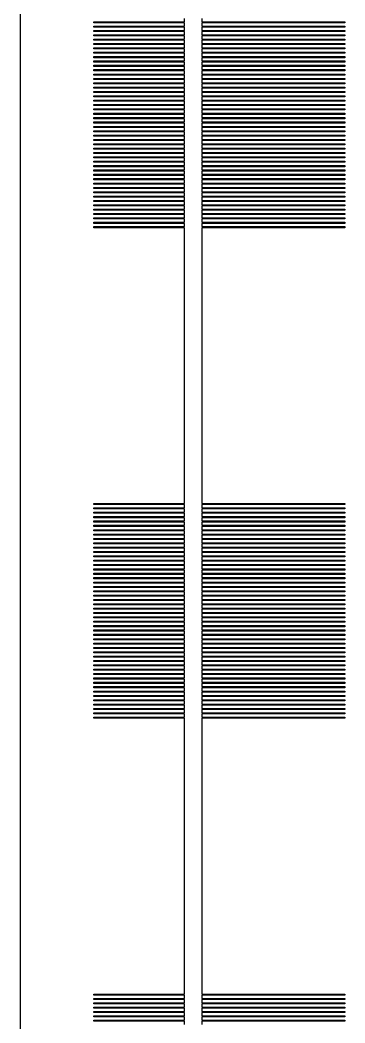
# Model space of a CAD drawing. Extents: x 40 to 187, y -3 to 150.
# Drawn here: x 39.55 to 42.59, y 53.66 to 63.06 of the extents above; entities that cross this region are included whole.
import ezdxf

# ---------------------------------------------------------------- set-up
doc = ezdxf.new("R2010")
doc.units = 0

msp = doc.modelspace()

# ---------------------------------------------------------------- linework, layer by layer
for p, q in [((39.5487, 102.374), (39.5487, 44.8809)), ((40.2393, 63.0382), (40.2393, 63.0484)), ((40.2393, 63.0484), (41.0889, 63.0484)), ((41.0889, 63.0382), (40.2393, 63.0382)), ((41.0889, 63.0484), (41.0889, 63.0791)), ((41.0889, 63.0075), (41.0889, 63.0382)), ((41.2513, 63.0791), (41.2513, 63.0484)), ((41.2513, 63.0484), (42.5913, 63.0484)), ((42.5913, 63.0382), (41.2513, 63.0382)), ((41.2513, 63.0382), (41.2513, 63.0075)), ((42.5913, 63.0484), (42.5913, 63.0382)), ((40.2393, 62.9973), (40.2393, 63.0075)), ((40.2393, 63.0075), (41.0889, 63.0075)), ((41.0889, 62.9973), (40.2393, 62.9973)), ((40.2393, 62.9563), (40.2393, 62.9666)), ((40.2393, 62.9666), (41.0889, 62.9666)), ((41.0889, 62.9563), (40.2393, 62.9563)), ((41.0889, 62.9666), (41.0889, 62.9973)), ((41.0889, 62.9257), (41.0889, 62.9563)), ((41.2513, 63.0075), (42.5913, 63.0075)), ((42.5913, 62.9973), (41.2513, 62.9973)), ((41.2513, 62.9973), (41.2513, 62.9666)), ((41.2513, 62.9666), (42.5913, 62.9666)), ((42.5913, 62.9563), (41.2513, 62.9563)), ((41.2513, 62.9563), (41.2513, 62.9257)), ((42.5913, 63.0075), (42.5913, 62.9973)), ((42.5913, 62.9666), (42.5913, 62.9563)), ((40.2393, 62.9155), (40.2393, 62.9257)), ((40.2393, 62.9257), (41.0889, 62.9257)), ((41.0889, 62.9155), (40.2393, 62.9155)), ((40.2393, 62.8745), (40.2393, 62.8848)), ((40.2393, 62.8848), (41.0889, 62.8848)), ((41.0889, 62.8745), (40.2393, 62.8745)), ((41.0889, 62.8848), (41.0889, 62.9155)), ((41.0889, 62.8439), (41.0889, 62.8745)), ((41.2513, 62.9257), (42.5913, 62.9257)), ((42.5913, 62.9155), (41.2513, 62.9155)), ((41.2513, 62.9155), (41.2513, 62.8848)), ((41.2513, 62.8848), (42.5913, 62.8848)), ((42.5913, 62.8745), (41.2513, 62.8745)), ((41.2513, 62.8745), (41.2513, 62.8439)), ((42.5913, 62.9257), (42.5913, 62.9155)), ((42.5913, 62.8848), (42.5913, 62.8745)), ((40.2393, 62.8336), (40.2393, 62.8439)), ((40.2393, 62.8439), (41.0889, 62.8439)), ((41.0889, 62.8336), (40.2393, 62.8336)), ((40.2393, 62.7927), (40.2393, 62.803)), ((40.2393, 62.803), (41.0889, 62.803)), ((41.0889, 62.7927), (40.2393, 62.7927)), ((40.2393, 62.7518), (40.2393, 62.7621)), ((40.2393, 62.7621), (41.0889, 62.7621)), ((41.0889, 62.7518), (40.2393, 62.7518)), ((41.0889, 62.803), (41.0889, 62.8336)), ((41.0889, 62.7621), (41.0889, 62.7927)), ((41.0889, 62.7212), (41.0889, 62.7518)), ((41.2513, 62.8439), (42.5913, 62.8439)), ((42.5913, 62.8336), (41.2513, 62.8336)), ((41.2513, 62.8336), (41.2513, 62.803)), ((41.2513, 62.803), (42.5913, 62.803)), ((42.5913, 62.7927), (41.2513, 62.7927)), ((41.2513, 62.7927), (41.2513, 62.7621)), ((41.2513, 62.7621), (42.5913, 62.7621)), ((42.5913, 62.7518), (41.2513, 62.7518)), ((41.2513, 62.7518), (41.2513, 62.7212)), ((42.5913, 62.8439), (42.5913, 62.8336)), ((42.5913, 62.803), (42.5913, 62.7927)), ((42.5913, 62.7621), (42.5913, 62.7518)), ((40.2393, 62.7109), (40.2393, 62.7212)), ((40.2393, 62.7212), (41.0889, 62.7212)), ((41.0889, 62.7109), (40.2393, 62.7109)), ((40.2393, 62.67), (40.2393, 62.6803)), ((40.2393, 62.6803), (41.0889, 62.6803)), ((41.0889, 62.67), (40.2393, 62.67)), ((41.0889, 62.6803), (41.0889, 62.7109)), ((41.0889, 62.6393), (41.0889, 62.67)), ((41.2513, 62.7212), (42.5913, 62.7212)), ((42.5913, 62.7109), (41.2513, 62.7109)), ((41.2513, 62.7109), (41.2513, 62.6803)), ((41.2513, 62.6803), (42.5913, 62.6803)), ((42.5913, 62.67), (41.2513, 62.67)), ((41.2513, 62.67), (41.2513, 62.6393)), ((42.5913, 62.7212), (42.5913, 62.7109)), ((42.5913, 62.6803), (42.5913, 62.67)), ((40.2393, 62.6291), (40.2393, 62.6393)), ((40.2393, 62.6393), (41.0889, 62.6393)), ((41.0889, 62.6291), (40.2393, 62.6291)), ((40.2393, 62.5882), (40.2393, 62.5984)), ((40.2393, 62.5984), (41.0889, 62.5984)), ((41.0889, 62.5882), (40.2393, 62.5882)), ((41.0889, 62.5984), (41.0889, 62.6291)), ((41.0889, 62.5575), (41.0889, 62.5882)), ((41.2513, 62.6393), (42.5913, 62.6393)), ((42.5913, 62.6291), (41.2513, 62.6291)), ((41.2513, 62.6291), (41.2513, 62.5984)), ((41.2513, 62.5984), (42.5913, 62.5984)), ((42.5913, 62.5882), (41.2513, 62.5882)), ((41.2513, 62.5882), (41.2513, 62.5575)), ((42.5913, 62.6393), (42.5913, 62.6291)), ((42.5913, 62.5984), (42.5913, 62.5882)), ((40.2393, 62.5473), (40.2393, 62.5575)), ((40.2393, 62.5575), (41.0889, 62.5575)), ((41.0889, 62.5473), (40.2393, 62.5473)), ((40.2393, 62.5064), (40.2393, 62.5166)), ((40.2393, 62.5166), (41.0889, 62.5166)), ((41.0889, 62.5064), (40.2393, 62.5064)), ((40.2393, 62.4655), (40.2393, 62.4757)), ((40.2393, 62.4757), (41.0889, 62.4757)), ((41.0889, 62.5166), (41.0889, 62.5473)), ((41.0889, 62.4757), (41.0889, 62.5064)), ((41.2513, 62.5575), (42.5913, 62.5575)), ((42.5913, 62.5473), (41.2513, 62.5473)), ((41.2513, 62.5473), (41.2513, 62.5166)), ((41.2513, 62.5166), (42.5913, 62.5166)), ((42.5913, 62.5064), (41.2513, 62.5064)), ((41.2513, 62.5064), (41.2513, 62.4757)), ((41.2513, 62.4757), (42.5913, 62.4757)), ((42.5913, 62.5575), (42.5913, 62.5473)), ((42.5913, 62.5166), (42.5913, 62.5064)), ((42.5913, 62.4757), (42.5913, 62.4655)), ((41.0889, 62.4655), (40.2393, 62.4655)), ((40.2393, 62.4246), (40.2393, 62.4348)), ((40.2393, 62.4348), (41.0889, 62.4348)), ((41.0889, 62.4246), (40.2393, 62.4246)), ((40.2393, 62.3837), (40.2393, 62.3939)), ((40.2393, 62.3939), (41.0889, 62.3939)), ((41.0889, 62.3837), (40.2393, 62.3837)), ((41.0889, 62.4348), (41.0889, 62.4655)), ((41.0889, 62.3939), (41.0889, 62.4246)), ((41.0889, 62.353), (41.0889, 62.3837)), ((42.5913, 62.4655), (41.2513, 62.4655)), ((41.2513, 62.4655), (41.2513, 62.4348)), ((41.2513, 62.4348), (42.5913, 62.4348)), ((42.5913, 62.4246), (41.2513, 62.4246)), ((41.2513, 62.4246), (41.2513, 62.3939)), ((41.2513, 62.3939), (42.5913, 62.3939)), ((42.5913, 62.3837), (41.2513, 62.3837)), ((41.2513, 62.3837), (41.2513, 62.353)), ((42.5913, 62.4348), (42.5913, 62.4246)), ((42.5913, 62.3939), (42.5913, 62.3837)), ((40.2393, 62.3428), (40.2393, 62.353)), ((40.2393, 62.353), (41.0889, 62.353)), ((41.0889, 62.3428), (40.2393, 62.3428)), ((40.2393, 62.3019), (40.2393, 62.3121)), ((40.2393, 62.3121), (41.0889, 62.3121)), ((41.0889, 62.3019), (40.2393, 62.3019)), ((41.0889, 62.3121), (41.0889, 62.3428)), ((41.0889, 62.2712), (41.0889, 62.3019)), ((41.2513, 62.353), (42.5913, 62.353)), ((42.5913, 62.3428), (41.2513, 62.3428)), ((41.2513, 62.3428), (41.2513, 62.3121)), ((41.2513, 62.3121), (42.5913, 62.3121)), ((42.5913, 62.3019), (41.2513, 62.3019)), ((41.2513, 62.3019), (41.2513, 62.2712)), ((42.5913, 62.353), (42.5913, 62.3428)), ((42.5913, 62.3121), (42.5913, 62.3019)), ((40.2393, 62.261), (40.2393, 62.2712)), ((40.2393, 62.2712), (41.0889, 62.2712)), ((41.0889, 62.261), (40.2393, 62.261)), ((40.2393, 62.2201), (40.2393, 62.2303)), ((40.2393, 62.2303), (41.0889, 62.2303)), ((41.0889, 62.2201), (40.2393, 62.2201)), ((40.2393, 62.1792), (40.2393, 62.1894)), ((40.2393, 62.1894), (41.0889, 62.1894)), ((41.0889, 62.2303), (41.0889, 62.261)), ((41.0889, 62.1894), (41.0889, 62.2201)), ((41.2513, 62.2712), (42.5913, 62.2712)), ((42.5913, 62.261), (41.2513, 62.261)), ((41.2513, 62.261), (41.2513, 62.2303)), ((41.2513, 62.2303), (42.5913, 62.2303)), ((42.5913, 62.2201), (41.2513, 62.2201)), ((41.2513, 62.2201), (41.2513, 62.1894)), ((41.2513, 62.1894), (42.5913, 62.1894)), ((42.5913, 62.2712), (42.5913, 62.261)), ((42.5913, 62.2303), (42.5913, 62.2201)), ((42.5913, 62.1894), (42.5913, 62.1792)), ((41.0889, 62.1792), (40.2393, 62.1792)), ((40.2393, 62.1383), (40.2393, 62.1485)), ((40.2393, 62.1485), (41.0889, 62.1485)), ((41.0889, 62.1383), (40.2393, 62.1383)), ((40.2393, 62.0974), (40.2393, 62.1076)), ((40.2393, 62.1076), (41.0889, 62.1076)), ((41.0889, 62.0974), (40.2393, 62.0974)), ((41.0889, 62.1485), (41.0889, 62.1792)), ((41.0889, 62.1076), (41.0889, 62.1383)), ((41.0889, 62.0667), (41.0889, 62.0974)), ((42.5913, 62.1792), (41.2513, 62.1792)), ((41.2513, 62.1792), (41.2513, 62.1485)), ((41.2513, 62.1485), (42.5913, 62.1485)), ((42.5913, 62.1383), (41.2513, 62.1383)), ((41.2513, 62.1383), (41.2513, 62.1076)), ((41.2513, 62.1076), (42.5913, 62.1076)), ((42.5913, 62.0974), (41.2513, 62.0974)), ((41.2513, 62.0974), (41.2513, 62.0667)), ((42.5913, 62.1485), (42.5913, 62.1383)), ((42.5913, 62.1076), (42.5913, 62.0974)), ((40.2393, 62.0565), (40.2393, 62.0667)), ((40.2393, 62.0667), (41.0889, 62.0667)), ((41.0889, 62.0565), (40.2393, 62.0565)), ((40.2393, 62.0156), (40.2393, 62.0258)), ((40.2393, 62.0258), (41.0889, 62.0258)), ((41.0889, 62.0156), (40.2393, 62.0156)), ((41.0889, 62.0258), (41.0889, 62.0565)), ((41.0889, 61.9849), (41.0889, 62.0156)), ((41.2513, 62.0667), (42.5913, 62.0667)), ((42.5913, 62.0565), (41.2513, 62.0565)), ((41.2513, 62.0565), (41.2513, 62.0258)), ((41.2513, 62.0258), (42.5913, 62.0258)), ((42.5913, 62.0156), (41.2513, 62.0156)), ((41.2513, 62.0156), (41.2513, 61.9849)), ((42.5913, 62.0667), (42.5913, 62.0565)), ((42.5913, 62.0258), (42.5913, 62.0156)), ((40.2393, 61.9747), (40.2393, 61.9849)), ((40.2393, 61.9849), (41.0889, 61.9849)), ((41.0889, 61.9747), (40.2393, 61.9747)), ((40.2393, 61.9338), (40.2393, 61.944)), ((40.2393, 61.944), (41.0889, 61.944)), ((41.0889, 61.9338), (40.2393, 61.9338)), ((41.0889, 61.944), (41.0889, 61.9747)), ((41.0889, 61.9031), (41.0889, 61.9338)), ((41.2513, 61.9849), (42.5913, 61.9849)), ((42.5913, 61.9747), (41.2513, 61.9747)), ((41.2513, 61.9747), (41.2513, 61.944)), ((41.2513, 61.944), (42.5913, 61.944)), ((42.5913, 61.9338), (41.2513, 61.9338)), ((41.2513, 61.9338), (41.2513, 61.9031)), ((42.5913, 61.9849), (42.5913, 61.9747)), ((42.5913, 61.944), (42.5913, 61.9338)), ((40.2393, 61.8929), (40.2393, 61.9031)), ((40.2393, 61.9031), (41.0889, 61.9031)), ((41.0889, 61.8929), (40.2393, 61.8929)), ((40.2393, 61.852), (40.2393, 61.8622)), ((40.2393, 61.8622), (41.0889, 61.8622)), ((41.0889, 61.852), (40.2393, 61.852)), ((40.2393, 61.8111), (40.2393, 61.8213)), ((40.2393, 61.8213), (41.0889, 61.8213)), ((41.0889, 61.8111), (40.2393, 61.8111)), ((41.0889, 61.8622), (41.0889, 61.8929)), ((41.0889, 61.8213), (41.0889, 61.852)), ((41.0889, 61.7804), (41.0889, 61.8111)), ((41.2513, 61.9031), (42.5913, 61.9031)), ((42.5913, 61.8929), (41.2513, 61.8929)), ((41.2513, 61.8929), (41.2513, 61.8622)), ((41.2513, 61.8622), (42.5913, 61.8622)), ((42.5913, 61.852), (41.2513, 61.852)), ((41.2513, 61.852), (41.2513, 61.8213)), ((41.2513, 61.8213), (42.5913, 61.8213)), ((42.5913, 61.8111), (41.2513, 61.8111)), ((41.2513, 61.8111), (41.2513, 61.7804)), ((42.5913, 61.9031), (42.5913, 61.8929)), ((42.5913, 61.8622), (42.5913, 61.852)), ((42.5913, 61.8213), (42.5913, 61.8111)), ((40.2393, 61.7702), (40.2393, 61.7804)), ((40.2393, 61.7804), (41.0889, 61.7804)), ((41.0889, 61.7702), (40.2393, 61.7702)), ((40.2393, 61.7292), (40.2393, 61.7395)), ((40.2393, 61.7395), (41.0889, 61.7395)), ((41.0889, 61.7292), (40.2393, 61.7292)), ((41.0889, 61.7395), (41.0889, 61.7702)), ((41.0889, 61.6986), (41.0889, 61.7292)), ((41.2513, 61.7804), (42.5913, 61.7804)), ((42.5913, 61.7702), (41.2513, 61.7702)), ((41.2513, 61.7702), (41.2513, 61.7395)), ((41.2513, 61.7395), (42.5913, 61.7395)), ((42.5913, 61.7292), (41.2513, 61.7292)), ((41.2513, 61.7292), (41.2513, 61.6986)), ((42.5913, 61.7804), (42.5913, 61.7702)), ((42.5913, 61.7395), (42.5913, 61.7292)), ((40.2393, 61.6884), (40.2393, 61.6986)), ((40.2393, 61.6986), (41.0889, 61.6986)), ((41.0889, 61.6884), (40.2393, 61.6884)), ((40.2393, 61.6474), (40.2393, 61.6577)), ((40.2393, 61.6577), (41.0889, 61.6577)), ((41.0889, 61.6474), (40.2393, 61.6474)), ((41.0889, 61.6577), (41.0889, 61.6884)), ((41.0889, 61.6168), (41.0889, 61.6474)), ((41.2513, 61.6986), (42.5913, 61.6986)), ((42.5913, 61.6884), (41.2513, 61.6884)), ((41.2513, 61.6884), (41.2513, 61.6577)), ((41.2513, 61.6577), (42.5913, 61.6577)), ((42.5913, 61.6474), (41.2513, 61.6474)), ((41.2513, 61.6474), (41.2513, 61.6168)), ((42.5913, 61.6986), (42.5913, 61.6884)), ((42.5913, 61.6577), (42.5913, 61.6474)), ((40.2393, 61.6065), (40.2393, 61.6168)), ((40.2393, 61.6168), (41.0889, 61.6168)), ((41.0889, 61.6065), (40.2393, 61.6065)), ((40.2393, 61.5656), (40.2393, 61.5759)), ((40.2393, 61.5759), (41.0889, 61.5759)), ((41.0889, 61.5656), (40.2393, 61.5656)), ((40.2393, 61.5247), (40.2393, 61.535)), ((40.2393, 61.535), (41.0889, 61.535)), ((41.0889, 61.5759), (41.0889, 61.6065)), ((41.0889, 61.535), (41.0889, 61.5656)), ((41.2513, 61.6168), (42.5913, 61.6168)), ((42.5913, 61.6065), (41.2513, 61.6065)), ((41.2513, 61.6065), (41.2513, 61.5759)), ((41.2513, 61.5759), (42.5913, 61.5759)), ((42.5913, 61.5656), (41.2513, 61.5656)), ((41.2513, 61.5656), (41.2513, 61.535)), ((41.2513, 61.535), (42.5913, 61.535)), ((42.5913, 61.6168), (42.5913, 61.6065)), ((42.5913, 61.5759), (42.5913, 61.5656)), ((42.5913, 61.535), (42.5913, 61.5247)), ((41.0889, 61.5247), (40.2393, 61.5247)), ((40.2393, 61.4838), (40.2393, 61.494)), ((40.2393, 61.494), (41.0889, 61.494)), ((41.0889, 61.4838), (40.2393, 61.4838)), ((40.2393, 61.4429), (40.2393, 61.4531)), ((40.2393, 61.4531), (41.0889, 61.4531)), ((41.0889, 61.4429), (40.2393, 61.4429)), ((41.0889, 61.494), (41.0889, 61.5247)), ((41.0889, 61.4531), (41.0889, 61.4838)), ((41.0889, 61.4122), (41.0889, 61.4429)), ((42.5913, 61.5247), (41.2513, 61.5247)), ((41.2513, 61.5247), (41.2513, 61.494)), ((41.2513, 61.494), (42.5913, 61.494)), ((42.5913, 61.4838), (41.2513, 61.4838)), ((41.2513, 61.4838), (41.2513, 61.4531)), ((41.2513, 61.4531), (42.5913, 61.4531)), ((42.5913, 61.4429), (41.2513, 61.4429)), ((41.2513, 61.4429), (41.2513, 61.4122)), ((42.5913, 61.494), (42.5913, 61.4838)), ((42.5913, 61.4531), (42.5913, 61.4429)), ((40.2393, 61.402), (40.2393, 61.4122)), ((40.2393, 61.4122), (41.0889, 61.4122)), ((41.0889, 61.402), (40.2393, 61.402)), ((40.2393, 61.3611), (40.2393, 61.3714)), ((40.2393, 61.3714), (41.0889, 61.3714)), ((41.0889, 61.3611), (40.2393, 61.3611)), ((41.0889, 61.3714), (41.0889, 61.402)), ((41.0889, 61.3304), (41.0889, 61.3611)), ((41.2513, 61.4122), (42.5913, 61.4122)), ((42.5913, 61.402), (41.2513, 61.402)), ((41.2513, 61.402), (41.2513, 61.3714)), ((41.2513, 61.3714), (42.5913, 61.3714)), ((42.5913, 61.3611), (41.2513, 61.3611)), ((41.2513, 61.3611), (41.2513, 61.3304)), ((42.5913, 61.4122), (42.5913, 61.402)), ((42.5913, 61.3714), (42.5913, 61.3611)), ((40.2393, 61.3202), (40.2393, 61.3304)), ((40.2393, 61.3304), (41.0889, 61.3304)), ((41.0889, 61.3202), (40.2393, 61.3202)), ((40.2393, 61.2793), (40.2393, 61.2895)), ((40.2393, 61.2895), (41.0889, 61.2895)), ((41.0889, 61.2793), (40.2393, 61.2793)), ((40.2393, 61.2384), (40.2393, 61.2486)), ((40.2393, 61.2486), (41.0889, 61.2486)), ((41.0889, 61.2895), (41.0889, 61.3202)), ((41.0889, 61.2486), (41.0889, 61.2793)), ((41.2513, 61.3304), (42.5913, 61.3304)), ((42.5913, 61.3202), (41.2513, 61.3202)), ((41.2513, 61.3202), (41.2513, 61.2895)), ((41.2513, 61.2895), (42.5913, 61.2895)), ((42.5913, 61.2793), (41.2513, 61.2793)), ((41.2513, 61.2793), (41.2513, 61.2486)), ((41.2513, 61.2486), (42.5913, 61.2486)), ((42.5913, 61.3304), (42.5913, 61.3202)), ((42.5913, 61.2895), (42.5913, 61.2793)), ((42.5913, 61.2486), (42.5913, 61.2384)), ((41.0889, 61.2384), (40.2393, 61.2384)), ((40.2393, 61.1975), (40.2393, 61.2077)), ((40.2393, 61.2077), (41.0889, 61.2077)), ((41.0889, 61.1975), (40.2393, 61.1975)), ((40.2393, 61.1566), (40.2393, 61.1668)), ((40.2393, 61.1668), (41.0889, 61.1668)), ((41.0889, 61.1566), (40.2393, 61.1566)), ((41.0889, 61.2077), (41.0889, 61.2384)), ((41.0889, 61.1668), (41.0889, 61.1975)), ((41.0889, 61.1259), (41.0889, 61.1566)), ((42.5913, 61.2384), (41.2513, 61.2384)), ((41.2513, 61.2384), (41.2513, 61.2077)), ((41.2513, 61.2077), (42.5913, 61.2077)), ((42.5913, 61.1975), (41.2513, 61.1975)), ((41.2513, 61.1975), (41.2513, 61.1668)), ((41.2513, 61.1668), (42.5913, 61.1668)), ((42.5913, 61.1566), (41.2513, 61.1566)), ((41.2513, 61.1566), (41.2513, 61.1259)), ((42.5913, 61.2077), (42.5913, 61.1975)), ((42.5913, 61.1668), (42.5913, 61.1566)), ((40.2393, 61.1157), (40.2393, 61.1259)), ((40.2393, 61.1259), (41.0889, 61.1259)), ((41.0889, 61.1157), (40.2393, 61.1157)), ((41.0889, 58.5285), (41.0889, 61.1157)), ((41.2513, 61.1259), (42.5913, 61.1259)), ((42.5913, 61.1157), (41.2513, 61.1157)), ((41.2513, 61.1157), (41.2513, 58.5285)), ((42.5913, 61.1259), (42.5913, 61.1157)), ((40.2393, 58.5183), (40.2393, 58.5285)), ((40.2393, 58.5285), (41.0889, 58.5285)), ((41.0889, 58.5183), (40.2393, 58.5183)), ((41.0889, 58.4876), (41.0889, 58.5183)), ((41.2513, 58.5285), (42.5913, 58.5285)), ((42.5913, 58.5183), (41.2513, 58.5183)), ((41.2513, 58.5183), (41.2513, 58.4876)), ((42.5913, 58.5285), (42.5913, 58.5183)), ((40.2393, 58.4774), (40.2393, 58.4876)), ((40.2393, 58.4876), (41.0889, 58.4876)), ((41.0889, 58.4774), (40.2393, 58.4774)), ((40.2393, 58.4365), (40.2393, 58.4467)), ((40.2393, 58.4467), (41.0889, 58.4467)), ((41.0889, 58.4365), (40.2393, 58.4365)), ((41.0889, 58.4467), (41.0889, 58.4774)), ((41.0889, 58.4058), (41.0889, 58.4365)), ((41.2513, 58.4876), (42.5913, 58.4876)), ((42.5913, 58.4774), (41.2513, 58.4774)), ((41.2513, 58.4774), (41.2513, 58.4467)), ((41.2513, 58.4467), (42.5913, 58.4467)), ((42.5913, 58.4365), (41.2513, 58.4365)), ((41.2513, 58.4365), (41.2513, 58.4058)), ((42.5913, 58.4876), (42.5913, 58.4774)), ((42.5913, 58.4467), (42.5913, 58.4365)), ((40.2393, 58.3956), (40.2393, 58.4058)), ((40.2393, 58.4058), (41.0889, 58.4058)), ((41.0889, 58.3956), (40.2393, 58.3956)), ((40.2393, 58.3546), (40.2393, 58.3649)), ((40.2393, 58.3649), (41.0889, 58.3649)), ((41.0889, 58.3546), (40.2393, 58.3546)), ((41.0889, 58.3649), (41.0889, 58.3956)), ((41.0889, 58.324), (41.0889, 58.3546)), ((41.2513, 58.4058), (42.5913, 58.4058)), ((42.5913, 58.3956), (41.2513, 58.3956)), ((41.2513, 58.3956), (41.2513, 58.3649)), ((41.2513, 58.3649), (42.5913, 58.3649)), ((42.5913, 58.3546), (41.2513, 58.3546)), ((41.2513, 58.3546), (41.2513, 58.324)), ((42.5913, 58.4058), (42.5913, 58.3956)), ((42.5913, 58.3649), (42.5913, 58.3546)), ((40.2393, 58.3138), (40.2393, 58.324)), ((40.2393, 58.324), (41.0889, 58.324)), ((41.0889, 58.3138), (40.2393, 58.3138)), ((40.2393, 58.2728), (40.2393, 58.2831)), ((40.2393, 58.2831), (41.0889, 58.2831)), ((41.0889, 58.2728), (40.2393, 58.2728)), ((40.2393, 58.2319), (40.2393, 58.2422)), ((40.2393, 58.2422), (41.0889, 58.2422)), ((41.0889, 58.2831), (41.0889, 58.3138)), ((41.0889, 58.2422), (41.0889, 58.2728)), ((41.2513, 58.324), (42.5913, 58.324)), ((42.5913, 58.3138), (41.2513, 58.3138)), ((41.2513, 58.3138), (41.2513, 58.2831)), ((41.2513, 58.2831), (42.5913, 58.2831)), ((42.5913, 58.2728), (41.2513, 58.2728)), ((41.2513, 58.2728), (41.2513, 58.2422)), ((41.2513, 58.2422), (42.5913, 58.2422)), ((42.5913, 58.324), (42.5913, 58.3138)), ((42.5913, 58.2831), (42.5913, 58.2728)), ((42.5913, 58.2422), (42.5913, 58.2319)), ((41.0889, 58.2319), (40.2393, 58.2319)), ((40.2393, 58.191), (40.2393, 58.2013)), ((40.2393, 58.2013), (41.0889, 58.2013)), ((41.0889, 58.191), (40.2393, 58.191)), ((40.2393, 58.1501), (40.2393, 58.1604)), ((40.2393, 58.1604), (41.0889, 58.1604)), ((41.0889, 58.1501), (40.2393, 58.1501)), ((41.0889, 58.2013), (41.0889, 58.2319)), ((41.0889, 58.1604), (41.0889, 58.191)), ((41.0889, 58.1195), (41.0889, 58.1501)), ((42.5913, 58.2319), (41.2513, 58.2319)), ((41.2513, 58.2319), (41.2513, 58.2013)), ((41.2513, 58.2013), (42.5913, 58.2013)), ((42.5913, 58.191), (41.2513, 58.191)), ((41.2513, 58.191), (41.2513, 58.1604)), ((41.2513, 58.1604), (42.5913, 58.1604)), ((42.5913, 58.1501), (41.2513, 58.1501)), ((41.2513, 58.1501), (41.2513, 58.1195)), ((42.5913, 58.2013), (42.5913, 58.191)), ((42.5913, 58.1604), (42.5913, 58.1501)), ((40.2393, 58.1092), (40.2393, 58.1195)), ((40.2393, 58.1195), (41.0889, 58.1195)), ((41.0889, 58.1092), (40.2393, 58.1092)), ((40.2393, 58.0683), (40.2393, 58.0786)), ((40.2393, 58.0786), (41.0889, 58.0786)), ((41.0889, 58.0683), (40.2393, 58.0683)), ((41.0889, 58.0786), (41.0889, 58.1092)), ((41.0889, 58.0376), (41.0889, 58.0683)), ((41.2513, 58.1195), (42.5913, 58.1195)), ((42.5913, 58.1092), (41.2513, 58.1092)), ((41.2513, 58.1092), (41.2513, 58.0786)), ((41.2513, 58.0786), (42.5913, 58.0786)), ((42.5913, 58.0683), (41.2513, 58.0683)), ((41.2513, 58.0683), (41.2513, 58.0376)), ((42.5913, 58.1195), (42.5913, 58.1092)), ((42.5913, 58.0786), (42.5913, 58.0683)), ((40.2393, 58.0274), (40.2393, 58.0376)), ((40.2393, 58.0376), (41.0889, 58.0376)), ((41.0889, 58.0274), (40.2393, 58.0274)), ((40.2393, 57.9865), (40.2393, 57.9967)), ((40.2393, 57.9967), (41.0889, 57.9967)), ((41.0889, 57.9865), (40.2393, 57.9865)), ((40.2393, 57.9456), (40.2393, 57.9558)), ((40.2393, 57.9558), (41.0889, 57.9558)), ((41.0889, 57.9967), (41.0889, 58.0274)), ((41.0889, 57.9558), (41.0889, 57.9865)), ((41.2513, 58.0376), (42.5913, 58.0376)), ((42.5913, 58.0274), (41.2513, 58.0274)), ((41.2513, 58.0274), (41.2513, 57.9967)), ((41.2513, 57.9967), (42.5913, 57.9967)), ((42.5913, 57.9865), (41.2513, 57.9865)), ((41.2513, 57.9865), (41.2513, 57.9558)), ((41.2513, 57.9558), (42.5913, 57.9558)), ((42.5913, 58.0376), (42.5913, 58.0274)), ((42.5913, 57.9967), (42.5913, 57.9865)), ((42.5913, 57.9558), (42.5913, 57.9456)), ((41.0889, 57.9456), (40.2393, 57.9456)), ((40.2393, 57.9047), (40.2393, 57.9149)), ((40.2393, 57.9149), (41.0889, 57.9149)), ((41.0889, 57.9047), (40.2393, 57.9047)), ((40.2393, 57.8638), (40.2393, 57.874)), ((40.2393, 57.874), (41.0889, 57.874)), ((41.0889, 57.8638), (40.2393, 57.8638)), ((41.0889, 57.9149), (41.0889, 57.9456)), ((41.0889, 57.874), (41.0889, 57.9047)), ((41.0889, 57.8331), (41.0889, 57.8638)), ((42.5913, 57.9456), (41.2513, 57.9456)), ((41.2513, 57.9456), (41.2513, 57.9149)), ((41.2513, 57.9149), (42.5913, 57.9149)), ((42.5913, 57.9047), (41.2513, 57.9047)), ((41.2513, 57.9047), (41.2513, 57.874)), ((41.2513, 57.874), (42.5913, 57.874)), ((42.5913, 57.8638), (41.2513, 57.8638)), ((41.2513, 57.8638), (41.2513, 57.8331)), ((42.5913, 57.9149), (42.5913, 57.9047)), ((42.5913, 57.874), (42.5913, 57.8638)), ((40.2393, 57.8229), (40.2393, 57.8331)), ((40.2393, 57.8331), (41.0889, 57.8331)), ((41.0889, 57.8229), (40.2393, 57.8229)), ((40.2393, 57.782), (40.2393, 57.7922)), ((40.2393, 57.7922), (41.0889, 57.7922)), ((41.0889, 57.782), (40.2393, 57.782)), ((41.0889, 57.7922), (41.0889, 57.8229)), ((41.0889, 57.7513), (41.0889, 57.782)), ((41.2513, 57.8331), (42.5913, 57.8331)), ((42.5913, 57.8229), (41.2513, 57.8229)), ((41.2513, 57.8229), (41.2513, 57.7922)), ((41.2513, 57.7922), (42.5913, 57.7922)), ((42.5913, 57.782), (41.2513, 57.782)), ((41.2513, 57.782), (41.2513, 57.7513)), ((42.5913, 57.8331), (42.5913, 57.8229)), ((42.5913, 57.7922), (42.5913, 57.782)), ((40.2393, 57.7411), (40.2393, 57.7513)), ((40.2393, 57.7513), (41.0889, 57.7513)), ((41.0889, 57.7411), (40.2393, 57.7411)), ((40.2393, 57.7002), (40.2393, 57.7104)), ((40.2393, 57.7104), (41.0889, 57.7104)), ((41.0889, 57.7002), (40.2393, 57.7002)), ((41.0889, 57.7104), (41.0889, 57.7411)), ((41.0889, 57.6695), (41.0889, 57.7002)), ((41.2513, 57.7513), (42.5913, 57.7513)), ((42.5913, 57.7411), (41.2513, 57.7411)), ((41.2513, 57.7411), (41.2513, 57.7104)), ((41.2513, 57.7104), (42.5913, 57.7104)), ((42.5913, 57.7002), (41.2513, 57.7002)), ((41.2513, 57.7002), (41.2513, 57.6695)), ((42.5913, 57.7513), (42.5913, 57.7411)), ((42.5913, 57.7104), (42.5913, 57.7002)), ((40.2393, 57.6593), (40.2393, 57.6695)), ((40.2393, 57.6695), (41.0889, 57.6695)), ((41.0889, 57.6593), (40.2393, 57.6593)), ((40.2393, 57.6184), (40.2393, 57.6286)), ((40.2393, 57.6286), (41.0889, 57.6286)), ((41.0889, 57.6184), (40.2393, 57.6184)), ((40.2393, 57.5775), (40.2393, 57.5877)), ((40.2393, 57.5877), (41.0889, 57.5877)), ((41.0889, 57.5775), (40.2393, 57.5775)), ((41.0889, 57.6286), (41.0889, 57.6593)), ((41.0889, 57.5877), (41.0889, 57.6184)), ((41.0889, 57.5468), (41.0889, 57.5775)), ((41.2513, 57.6695), (42.5913, 57.6695)), ((42.5913, 57.6593), (41.2513, 57.6593)), ((41.2513, 57.6593), (41.2513, 57.6286)), ((41.2513, 57.6286), (42.5913, 57.6286)), ((42.5913, 57.6184), (41.2513, 57.6184)), ((41.2513, 57.6184), (41.2513, 57.5877)), ((41.2513, 57.5877), (42.5913, 57.5877)), ((42.5913, 57.5775), (41.2513, 57.5775)), ((41.2513, 57.5775), (41.2513, 57.5468)), ((42.5913, 57.6695), (42.5913, 57.6593)), ((42.5913, 57.6286), (42.5913, 57.6184)), ((42.5913, 57.5877), (42.5913, 57.5775)), ((40.2393, 57.5366), (40.2393, 57.5468)), ((40.2393, 57.5468), (41.0889, 57.5468)), ((41.0889, 57.5366), (40.2393, 57.5366)), ((40.2393, 57.4957), (40.2393, 57.5059)), ((40.2393, 57.5059), (41.0889, 57.5059)), ((41.0889, 57.4957), (40.2393, 57.4957)), ((41.0889, 57.5059), (41.0889, 57.5366)), ((41.0889, 57.465), (41.0889, 57.4957)), ((41.2513, 57.5468), (42.5913, 57.5468)), ((42.5913, 57.5366), (41.2513, 57.5366)), ((41.2513, 57.5366), (41.2513, 57.5059)), ((41.2513, 57.5059), (42.5913, 57.5059)), ((42.5913, 57.4957), (41.2513, 57.4957)), ((41.2513, 57.4957), (41.2513, 57.465)), ((42.5913, 57.5468), (42.5913, 57.5366)), ((42.5913, 57.5059), (42.5913, 57.4957)), ((40.2393, 57.4548), (40.2393, 57.465)), ((40.2393, 57.465), (41.0889, 57.465)), ((41.0889, 57.4548), (40.2393, 57.4548)), ((40.2393, 57.4139), (40.2393, 57.4241)), ((40.2393, 57.4241), (41.0889, 57.4241)), ((41.0889, 57.4139), (40.2393, 57.4139)), ((41.0889, 57.4241), (41.0889, 57.4548)), ((41.0889, 57.3832), (41.0889, 57.4139)), ((41.2513, 57.465), (42.5913, 57.465)), ((42.5913, 57.4548), (41.2513, 57.4548)), ((41.2513, 57.4548), (41.2513, 57.4241)), ((41.2513, 57.4241), (42.5913, 57.4241)), ((42.5913, 57.4139), (41.2513, 57.4139)), ((41.2513, 57.4139), (41.2513, 57.3832)), ((42.5913, 57.465), (42.5913, 57.4548)), ((42.5913, 57.4241), (42.5913, 57.4139)), ((40.2393, 57.373), (40.2393, 57.3832)), ((40.2393, 57.3832), (41.0889, 57.3832)), ((41.0889, 57.373), (40.2393, 57.373)), ((40.2393, 57.3321), (40.2393, 57.3423)), ((40.2393, 57.3423), (41.0889, 57.3423)), ((41.0889, 57.3321), (40.2393, 57.3321)), ((40.2393, 57.2912), (40.2393, 57.3014)), ((40.2393, 57.3014), (41.0889, 57.3014)), ((41.0889, 57.3423), (41.0889, 57.373)), ((41.0889, 57.3014), (41.0889, 57.3321)), ((41.2513, 57.3832), (42.5913, 57.3832)), ((42.5913, 57.373), (41.2513, 57.373)), ((41.2513, 57.373), (41.2513, 57.3423)), ((41.2513, 57.3423), (42.5913, 57.3423)), ((42.5913, 57.3321), (41.2513, 57.3321)), ((41.2513, 57.3321), (41.2513, 57.3014)), ((41.2513, 57.3014), (42.5913, 57.3014)), ((42.5913, 57.3832), (42.5913, 57.373)), ((42.5913, 57.3423), (42.5913, 57.3321)), ((42.5913, 57.3014), (42.5913, 57.2912)), ((41.0889, 57.2912), (40.2393, 57.2912)), ((40.2393, 57.2503), (40.2393, 57.2605)), ((40.2393, 57.2605), (41.0889, 57.2605)), ((41.0889, 57.2503), (40.2393, 57.2503)), ((40.2393, 57.2094), (40.2393, 57.2196)), ((40.2393, 57.2196), (41.0889, 57.2196)), ((41.0889, 57.2094), (40.2393, 57.2094)), ((41.0889, 57.2605), (41.0889, 57.2912)), ((41.0889, 57.2196), (41.0889, 57.2503)), ((41.0889, 57.1787), (41.0889, 57.2094)), ((42.5913, 57.2912), (41.2513, 57.2912)), ((41.2513, 57.2912), (41.2513, 57.2605)), ((41.2513, 57.2605), (42.5913, 57.2605)), ((42.5913, 57.2503), (41.2513, 57.2503)), ((41.2513, 57.2503), (41.2513, 57.2196)), ((41.2513, 57.2196), (42.5913, 57.2196)), ((42.5913, 57.2094), (41.2513, 57.2094)), ((41.2513, 57.2094), (41.2513, 57.1787)), ((42.5913, 57.2605), (42.5913, 57.2503)), ((42.5913, 57.2196), (42.5913, 57.2094)), ((40.2393, 57.1685), (40.2393, 57.1787)), ((40.2393, 57.1787), (41.0889, 57.1787)), ((41.0889, 57.1685), (40.2393, 57.1685)), ((40.2393, 57.1275), (40.2393, 57.1378)), ((40.2393, 57.1378), (41.0889, 57.1378)), ((41.0889, 57.1275), (40.2393, 57.1275)), ((41.0889, 57.1378), (41.0889, 57.1685)), ((41.0889, 57.0969), (41.0889, 57.1275)), ((41.2513, 57.1787), (42.5913, 57.1787)), ((42.5913, 57.1685), (41.2513, 57.1685)), ((41.2513, 57.1685), (41.2513, 57.1378)), ((41.2513, 57.1378), (42.5913, 57.1378)), ((42.5913, 57.1275), (41.2513, 57.1275)), ((41.2513, 57.1275), (41.2513, 57.0969)), ((42.5913, 57.1787), (42.5913, 57.1685)), ((42.5913, 57.1378), (42.5913, 57.1275)), ((40.2393, 57.0867), (40.2393, 57.0969)), ((40.2393, 57.0969), (41.0889, 57.0969)), ((41.0889, 57.0867), (40.2393, 57.0867)), ((40.2393, 57.0457), (40.2393, 57.056)), ((40.2393, 57.056), (41.0889, 57.056)), ((41.0889, 57.0457), (40.2393, 57.0457)), ((40.2393, 57.0048), (40.2393, 57.0151)), ((40.2393, 57.0151), (41.0889, 57.0151)), ((41.0889, 57.056), (41.0889, 57.0867)), ((41.0889, 57.0151), (41.0889, 57.0457)), ((41.2513, 57.0969), (42.5913, 57.0969)), ((42.5913, 57.0867), (41.2513, 57.0867)), ((41.2513, 57.0867), (41.2513, 57.056)), ((41.2513, 57.056), (42.5913, 57.056)), ((42.5913, 57.0457), (41.2513, 57.0457)), ((41.2513, 57.0457), (41.2513, 57.0151)), ((41.2513, 57.0151), (42.5913, 57.0151)), ((42.5913, 57.0969), (42.5913, 57.0867)), ((42.5913, 57.056), (42.5913, 57.0457)), ((42.5913, 57.0151), (42.5913, 57.0048)), ((41.0889, 57.0048), (40.2393, 57.0048)), ((40.2393, 56.9639), (40.2393, 56.9742)), ((40.2393, 56.9742), (41.0889, 56.9742)), ((41.0889, 56.9639), (40.2393, 56.9639)), ((40.2393, 56.923), (40.2393, 56.9333)), ((40.2393, 56.9333), (41.0889, 56.9333)), ((41.0889, 56.923), (40.2393, 56.923)), ((41.0889, 56.9742), (41.0889, 57.0048)), ((41.0889, 56.9333), (41.0889, 56.9639)), ((41.0889, 56.8923), (41.0889, 56.923)), ((42.5913, 57.0048), (41.2513, 57.0048)), ((41.2513, 57.0048), (41.2513, 56.9742)), ((41.2513, 56.9742), (42.5913, 56.9742)), ((42.5913, 56.9639), (41.2513, 56.9639)), ((41.2513, 56.9639), (41.2513, 56.9333)), ((41.2513, 56.9333), (42.5913, 56.9333)), ((42.5913, 56.923), (41.2513, 56.923)), ((41.2513, 56.923), (41.2513, 56.8923)), ((42.5913, 56.9742), (42.5913, 56.9639)), ((42.5913, 56.9333), (42.5913, 56.923)), ((40.2393, 56.8821), (40.2393, 56.8923)), ((40.2393, 56.8923), (41.0889, 56.8923)), ((41.0889, 56.8821), (40.2393, 56.8821)), ((40.2393, 56.8412), (40.2393, 56.8514)), ((40.2393, 56.8514), (41.0889, 56.8514)), ((41.0889, 56.8412), (40.2393, 56.8412)), ((41.0889, 56.8514), (41.0889, 56.8821)), ((41.0889, 56.8105), (41.0889, 56.8412)), ((41.2513, 56.8923), (42.5913, 56.8923)), ((42.5913, 56.8821), (41.2513, 56.8821)), ((41.2513, 56.8821), (41.2513, 56.8514)), ((41.2513, 56.8514), (42.5913, 56.8514)), ((42.5913, 56.8412), (41.2513, 56.8412)), ((41.2513, 56.8412), (41.2513, 56.8105)), ((42.5913, 56.8923), (42.5913, 56.8821)), ((42.5913, 56.8514), (42.5913, 56.8412)), ((40.2393, 56.8003), (40.2393, 56.8105)), ((40.2393, 56.8105), (41.0889, 56.8105)), ((41.0889, 56.8003), (40.2393, 56.8003)), ((40.2393, 56.7594), (40.2393, 56.7697)), ((40.2393, 56.7697), (41.0889, 56.7697)), ((41.0889, 56.7594), (40.2393, 56.7594)), ((41.0889, 56.7697), (41.0889, 56.8003)), ((41.0889, 56.7287), (41.0889, 56.7594)), ((41.2513, 56.8105), (42.5913, 56.8105)), ((42.5913, 56.8003), (41.2513, 56.8003)), ((41.2513, 56.8003), (41.2513, 56.7697)), ((41.2513, 56.7697), (42.5913, 56.7697)), ((42.5913, 56.7594), (41.2513, 56.7594)), ((41.2513, 56.7594), (41.2513, 56.7287)), ((42.5913, 56.8105), (42.5913, 56.8003)), ((42.5913, 56.7697), (42.5913, 56.7594)), ((40.2393, 56.7185), (40.2393, 56.7287)), ((40.2393, 56.7287), (41.0889, 56.7287)), ((41.0889, 56.7185), (40.2393, 56.7185)), ((40.2393, 56.6776), (40.2393, 56.6878)), ((40.2393, 56.6878), (41.0889, 56.6878)), ((41.0889, 56.6776), (40.2393, 56.6776)), ((40.2393, 56.6367), (40.2393, 56.6469)), ((40.2393, 56.6469), (41.0889, 56.6469)), ((41.0889, 56.6367), (40.2393, 56.6367)), ((41.0889, 56.6878), (41.0889, 56.7185)), ((41.0889, 56.6469), (41.0889, 56.6776)), ((41.0889, 56.606), (41.0889, 56.6367)), ((41.2513, 56.7287), (42.5913, 56.7287)), ((42.5913, 56.7185), (41.2513, 56.7185)), ((41.2513, 56.7185), (41.2513, 56.6878)), ((41.2513, 56.6878), (42.5913, 56.6878)), ((42.5913, 56.6776), (41.2513, 56.6776)), ((41.2513, 56.6776), (41.2513, 56.6469)), ((41.2513, 56.6469), (42.5913, 56.6469)), ((42.5913, 56.6367), (41.2513, 56.6367)), ((41.2513, 56.6367), (41.2513, 56.606)), ((42.5913, 56.7287), (42.5913, 56.7185)), ((42.5913, 56.6878), (42.5913, 56.6776)), ((42.5913, 56.6469), (42.5913, 56.6367)), ((40.2393, 56.5958), (40.2393, 56.606)), ((40.2393, 56.606), (41.0889, 56.606)), ((41.0889, 56.5958), (40.2393, 56.5958)), ((40.2393, 56.5549), (40.2393, 56.5651)), ((40.2393, 56.5651), (41.0889, 56.5651)), ((41.0889, 56.5549), (40.2393, 56.5549)), ((41.0889, 56.5651), (41.0889, 56.5958)), ((41.0889, 56.5242), (41.0889, 56.5549)), ((41.2513, 56.606), (42.5913, 56.606)), ((42.5913, 56.5958), (41.2513, 56.5958)), ((41.2513, 56.5958), (41.2513, 56.5651)), ((41.2513, 56.5651), (42.5913, 56.5651)), ((42.5913, 56.5549), (41.2513, 56.5549)), ((41.2513, 56.5549), (41.2513, 56.5242)), ((42.5913, 56.606), (42.5913, 56.5958)), ((42.5913, 56.5651), (42.5913, 56.5549)), ((40.2393, 56.514), (40.2393, 56.5242)), ((40.2393, 56.5242), (41.0889, 56.5242)), ((41.0889, 56.514), (40.2393, 56.514)), ((41.0889, 53.9268), (41.0889, 56.514)), ((41.2513, 56.5242), (42.5913, 56.5242)), ((42.5913, 56.514), (41.2513, 56.514)), ((41.2513, 56.514), (41.2513, 53.9268)), ((42.5913, 56.5242), (42.5913, 56.514)), ((40.2393, 53.9166), (40.2393, 53.9268)), ((40.2393, 53.9268), (41.0889, 53.9268)), ((41.0889, 53.9166), (40.2393, 53.9166)), ((41.0889, 53.8859), (41.0889, 53.9166)), ((41.2513, 53.9268), (42.5913, 53.9268)), ((42.5913, 53.9166), (41.2513, 53.9166)), ((41.2513, 53.9166), (41.2513, 53.8859)), ((42.5913, 53.9268), (42.5913, 53.9166)), ((40.2393, 53.8757), (40.2393, 53.8859)), ((40.2393, 53.8859), (41.0889, 53.8859)), ((41.0889, 53.8757), (40.2393, 53.8757)), ((40.2393, 53.8348), (40.2393, 53.845)), ((40.2393, 53.845), (41.0889, 53.845)), ((41.0889, 53.8348), (40.2393, 53.8348)), ((41.0889, 53.845), (41.0889, 53.8757)), ((41.0889, 53.8041), (41.0889, 53.8348)), ((41.2513, 53.8859), (42.5913, 53.8859)), ((42.5913, 53.8757), (41.2513, 53.8757)), ((41.2513, 53.8757), (41.2513, 53.845)), ((41.2513, 53.845), (42.5913, 53.845)), ((42.5913, 53.8348), (41.2513, 53.8348)), ((41.2513, 53.8348), (41.2513, 53.8041)), ((42.5913, 53.8859), (42.5913, 53.8757)), ((42.5913, 53.845), (42.5913, 53.8348)), ((40.2393, 53.7939), (40.2393, 53.8041)), ((40.2393, 53.8041), (41.0889, 53.8041)), ((41.0889, 53.7939), (40.2393, 53.7939)), ((40.2393, 53.7529), (40.2393, 53.7632)), ((40.2393, 53.7632), (41.0889, 53.7632)), ((41.0889, 53.7529), (40.2393, 53.7529)), ((40.2393, 53.7121), (40.2393, 53.7223)), ((40.2393, 53.7223), (41.0889, 53.7223)), ((41.0889, 53.7632), (41.0889, 53.7939)), ((41.0889, 53.7223), (41.0889, 53.7529)), ((41.2513, 53.8041), (42.5913, 53.8041)), ((42.5913, 53.7939), (41.2513, 53.7939)), ((41.2513, 53.7939), (41.2513, 53.7632)), ((41.2513, 53.7632), (42.5913, 53.7632)), ((42.5913, 53.7529), (41.2513, 53.7529)), ((41.2513, 53.7529), (41.2513, 53.7223)), ((41.2513, 53.7223), (42.5913, 53.7223)), ((42.5913, 53.8041), (42.5913, 53.7939)), ((42.5913, 53.7632), (42.5913, 53.7529)), ((42.5913, 53.7223), (42.5913, 53.7121)), ((41.0889, 53.7121), (40.2393, 53.7121)), ((40.2393, 53.6711), (40.2393, 53.6814)), ((40.2393, 53.6814), (41.0889, 53.6814)), ((41.0889, 53.6711), (40.2393, 53.6711)), ((41.0889, 53.6814), (41.0889, 53.7121)), ((41.0889, 53.6405), (41.0889, 53.6711)), ((42.5913, 53.7121), (41.2513, 53.7121)), ((41.2513, 53.7121), (41.2513, 53.6814)), ((41.2513, 53.6814), (42.5913, 53.6814)), ((42.5913, 53.6711), (41.2513, 53.6711)), ((41.2513, 53.6711), (41.2513, 53.6405)), ((42.5913, 53.6814), (42.5913, 53.6711))]:
    msp.add_line(p, q)

doc.saveas('drawing.dxf')
